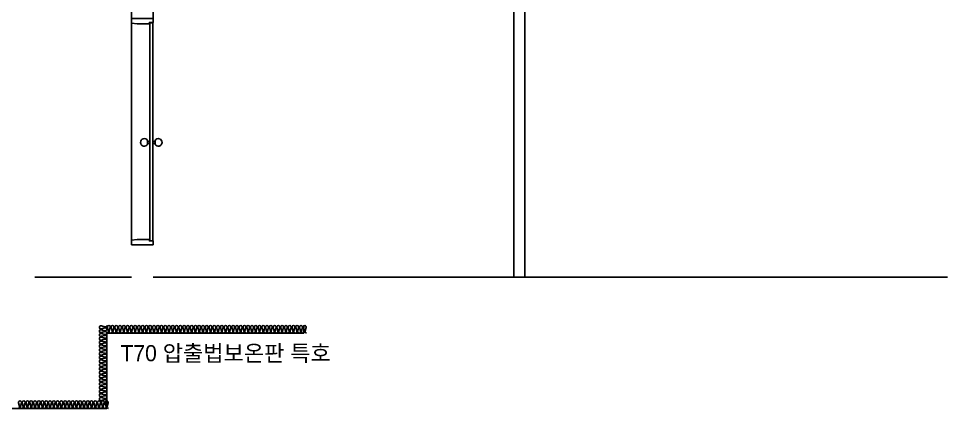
# Model space of a CAD drawing. Header units: millimetres. Extents: x -37526 to 92296, y -340 to 26760.
# Drawn here: x 46150 to 54776, y 1840 to 5460 of the extents above; entities that cross this region are included whole.
import ezdxf

# ---------------------------------------------------------------- set-up
doc = ezdxf.new("R2010")
doc.units = ezdxf.units.MM
doc.header["$LTSCALE"] = 60
for name, color, linetype in [('A-DOOR', 4, 'Continuous'), ('A-ELE-8', 8, 'Continuous'), ('A-FIN', 6, 'Continuous'), ('A-WALL-D', 7, 'Continuous'), ('A-WID', 4, 'Continuous'), ('INSUL', 8, 'Continuous')]:
    doc.layers.add(name, color=color, linetype=linetype)
doc.layers.add('NOPLOT-단열', color=21, linetype='Continuous', plot=False)
doc.styles.add('Gtx', font='Dotum.ttf')

msp = doc.modelspace()

# ---------------------------------------------------------------- linework, layer by layer
at = {"layer": 'A-DOOR'}
for p, q in [((50750.1, 10010, 0), (50750.1, 3060)), ((50850.1, 10010, 0), (50850.1, 3060))]:
    msp.add_line(p, q, dxfattribs=at)
at = {"layer": 'A-ELE-8', "ltscale": 20}
msp.add_line((47200, 5418), (47200, 3402), dxfattribs=at)
at = {"layer": 'A-FIN'}
for p, q in [((46300, 3060), (47200, 3060)), ((47400, 3060), (54775.5, 3060))]:
    msp.add_line(p, q, dxfattribs=at)
at = {"layer": 'A-WALL-D'}
for p, q in [((47200, 10760), (47200, 5460)), ((47400, 10760), (47400, 5460)), ((47200, 5460), (47400, 5460))]:
    msp.add_line(p, q, dxfattribs=at)
at = {"layer": 'A-WID'}
for p, q in [((47347.5, 4292), (47347.5, 4328)), ((47347.5, 4320), (47367.5, 4320)), ((47417.5, 4320), (47397.5, 4320)), ((47417.5, 4292), (47417.5, 4328)), ((47347.5, 4300), (47367.5, 4300)), ((47417.5, 4300), (47397.5, 4300))]:
    msp.add_line(p, q, dxfattribs=at)
at = {"layer": 'A-WID', "elevation": 0}
for points in [[(47400, 5460), (47200, 5460), (47200, 5418), (47200, 5418), (47250, 5410), (47265, 5410), (47265, 5410), (47365, 5410), (47365, 5425), (47400, 5425), (47400, 5433), (47400, 5433), (47400, 5460)], [(47397.5, 5422), (47397.5, 3397.5), (47367.5, 3397.5), (47367.5, 5422)], [(47400, 3360), (47200, 3360), (47200, 3402), (47200, 3402), (47250, 3410), (47265, 3410), (47265, 3410), (47365, 3410), (47365, 3395), (47400, 3395), (47400, 3387), (47400, 3387), (47400, 3360)]]:
    msp.add_lwpolyline(points, close=True, dxfattribs=at)
at = {"layer": 'A-WID'}
for centre, start, end in [((47317.5, 4310), 31.00272, 328.99728), ((47447.5, 4310), 211.00272, 148.99728)]:
    msp.add_arc(centre, 35, start, end, dxfattribs=at)
at = {"layer": 'INSUL'}
for p, q in [((48800, 2610), (48800, 2540)), ((48800, 2540), (46970, 2540)), ((46970, 1840), (46970, 2540)), ((39180, 1840), (46970, 1840))]:
    msp.add_line(p, q, dxfattribs=at)
at = {"layer": 'INSUL', "elevation": 0}
for points in [[(46970, 1910, 0.524856), (46951, 1923.1), (46919, 1914.4, -1.449198), (46919, 1940.6), (46951, 1931.9, 0.524856), (46970, 1945, 0.524856), (46951, 1958.1), (46919, 1949.4, -1.449198), (46919, 1975.6), (46951, 1966.9, 0.524856), (46970, 1980, 0.524856), (46951, 1993.1), (46919, 1984.4, -1.449198), (46919, 2010.6), (46951, 2001.9, 0.524856), (46970, 2015, 0.524856), (46951, 2028.1), (46919, 2019.4, -1.449198), (46919, 2045.6), (46951, 2036.9, 0.524856), (46970, 2050, 0.524856), (46951, 2063.1), (46919, 2054.4, -1.449198), (46919, 2080.6), (46951, 2071.9, 0.524856), (46970, 2085, 0.524856), (46951, 2098.1), (46919, 2089.4, -1.449198), (46919, 2115.6), (46951, 2106.9, 0.524856), (46970, 2120, 0.524856), (46951, 2133.1), (46919, 2124.4, -1.449198), (46919, 2150.6), (46951, 2141.9, 0.524856), (46970, 2155, 0.524856), (46951, 2168.1), (46919, 2159.4, -1.449198), (46919, 2185.6), (46951, 2176.9, 0.524856), (46970, 2190, 0.524856), (46951, 2203.1), (46919, 2194.4, -1.449198), (46919, 2220.6), (46951, 2211.9, 0.524856), (46970, 2225, 0.524856), (46951, 2238.1), (46919, 2229.4, -1.449198), (46919, 2255.6), (46951, 2246.9, 0.524856), (46970, 2260, 0.524856), (46951, 2273.1), (46919, 2264.4, -1.449198), (46919, 2290.6), (46951, 2281.9, 0.524856), (46970, 2295, 0.524856), (46951, 2308.1), (46919, 2299.4, -1.449198), (46919, 2325.6), (46951, 2316.9, 0.524856), (46970, 2330, 0.524856), (46951, 2343.1), (46919, 2334.4, -1.449198), (46919, 2360.6), (46951, 2351.9, 0.524856), (46970, 2365, 0.524856), (46951, 2378.1), (46919, 2369.4, -1.449198), (46919, 2395.6), (46951, 2386.9, 0.524856), (46970, 2400, 0.524856), (46951, 2413.1), (46919, 2404.4, -1.449198), (46919, 2430.6), (46951, 2421.9, 0.524856), (46970, 2435, 0.524856), (46951, 2448.1), (46919, 2439.4, -1.449198), (46919, 2465.6), (46951, 2456.9, 0.524856), (46970, 2470, 0.524856), (46951, 2483.1), (46919, 2474.4, -1.449198), (46919, 2500.6), (46951, 2491.9, 0.524856), (46970, 2505, 0.524856), (46951, 2518.1), (46919, 2509.4, -1.449198), (46919, 2535.6), (46951, 2526.9, 0.524856), (46970, 2540, 0.524856), (46951, 2553.1), (46919, 2544.4, -1.449198), (46919, 2570.6), (46951, 2561.9, 0.524856), (46970, 2575, 0.524856), (46951, 2588.1), (46919, 2579.4, -1.449198), (46919, 2605.6), (46951, 2596.9, 0.524856), (46970, 2610)], [(46970, 2540, 0.524856), (46983.1, 2559), (46974.4, 2591, -1.449198), (47000.6, 2591), (46991.9, 2559, 0.524856), (47005, 2540, 0.524856), (47018.1, 2559), (47009.4, 2591, -1.449198), (47035.6, 2591), (47026.9, 2559, 0.524856), (47040, 2540, 0.524856), (47053.1, 2559), (47044.4, 2591, -1.449198), (47070.6, 2591), (47061.9, 2559, 0.524856), (47075, 2540, 0.524856), (47088.1, 2559), (47079.4, 2591, -1.449198), (47105.6, 2591), (47096.9, 2559, 0.524856), (47110, 2540, 0.524856), (47123.1, 2559), (47114.4, 2591, -1.449198), (47140.6, 2591), (47131.9, 2559, 0.524856), (47145, 2540, 0.524856), (47158.1, 2559), (47149.4, 2591, -1.449198), (47175.6, 2591), (47166.9, 2559, 0.524856), (47180, 2540, 0.524856), (47193.1, 2559), (47184.4, 2591, -1.449198), (47210.6, 2591), (47201.9, 2559, 0.524856), (47215, 2540, 0.524856), (47228.1, 2559), (47219.4, 2591, -1.449198), (47245.6, 2591), (47236.9, 2559, 0.524856), (47250, 2540, 0.524856), (47263.1, 2559), (47254.4, 2591, -1.449198), (47280.6, 2591), (47271.9, 2559, 0.524856), (47285, 2540, 0.524856), (47298.1, 2559), (47289.4, 2591, -1.449198), (47315.6, 2591), (47306.9, 2559, 0.524856), (47320, 2540, 0.524856), (47333.1, 2559), (47324.4, 2591, -1.449198), (47350.6, 2591), (47341.9, 2559, 0.524856), (47355, 2540, 0.524856), (47368.1, 2559), (47359.4, 2591, -1.449198), (47385.6, 2591), (47376.9, 2559, 0.524856), (47390, 2540, 0.524856), (47403.1, 2559), (47394.4, 2591, -1.449198), (47420.6, 2591), (47411.9, 2559, 0.524856), (47425, 2540, 0.524856), (47438.1, 2559), (47429.4, 2591, -1.449198), (47455.6, 2591), (47446.9, 2559, 0.524856), (47460, 2540, 0.524856), (47473.1, 2559), (47464.4, 2591, -1.449198), (47490.6, 2591), (47481.9, 2559, 0.524856), (47495, 2540, 0.524856), (47508.1, 2559), (47499.4, 2591, -1.449198), (47525.6, 2591), (47516.9, 2559, 0.524856), (47530, 2540, 0.524856), (47543.1, 2559), (47534.4, 2591, -1.449198), (47560.6, 2591), (47551.9, 2559, 0.524856), (47565, 2540, 0.524856), (47578.1, 2559), (47569.4, 2591, -1.449198), (47595.6, 2591), (47586.9, 2559, 0.524856), (47600, 2540, 0.524856), (47613.1, 2559), (47604.4, 2591, -1.449198), (47630.6, 2591), (47621.9, 2559, 0.524856), (47635, 2540, 0.524856), (47648.1, 2559), (47639.4, 2591, -1.449198), (47665.6, 2591), (47656.9, 2559, 0.524856), (47670, 2540, 0.524856), (47683.1, 2559), (47674.4, 2591, -1.449198), (47700.6, 2591), (47691.9, 2559, 0.524856), (47705, 2540, 0.524856), (47718.1, 2559), (47709.4, 2591, -1.449198), (47735.6, 2591), (47726.9, 2559, 0.524856), (47740, 2540, 0.524856), (47753.1, 2559), (47744.4, 2591, -1.449198), (47770.6, 2591), (47761.9, 2559, 0.524856), (47775, 2540, 0.524856), (47788.1, 2559), (47779.4, 2591, -1.449198), (47805.6, 2591), (47796.9, 2559, 0.524856), (47810, 2540, 0.524856), (47823.1, 2559), (47814.4, 2591, -1.449198), (47840.6, 2591), (47831.9, 2559, 0.524856), (47845, 2540, 0.524856), (47858.1, 2559), (47849.4, 2591, -1.449198), (47875.6, 2591), (47866.9, 2559, 0.524856), (47880, 2540, 0.524856), (47893.1, 2559), (47884.4, 2591, -1.449198), (47910.6, 2591), (47901.9, 2559, 0.524856), (47915, 2540, 0.524856), (47928.1, 2559), (47919.4, 2591, -1.449198), (47945.6, 2591), (47936.9, 2559, 0.524856), (47950, 2540, 0.524856), (47963.1, 2559), (47954.4, 2591, -1.449198), (47980.6, 2591), (47971.9, 2559, 0.524856), (47985, 2540, 0.524856), (47998.1, 2559), (47989.4, 2591, -1.449198), (48015.6, 2591), (48006.9, 2559, 0.524856), (48020, 2540, 0.524856), (48033.1, 2559), (48024.4, 2591, -1.449198), (48050.6, 2591), (48041.9, 2559, 0.524856), (48055, 2540, 0.524856), (48068.1, 2559), (48059.4, 2591, -1.449198), (48085.6, 2591), (48076.9, 2559, 0.524856), (48090, 2540, 0.524856), (48103.1, 2559), (48094.4, 2591, -1.449198), (48120.6, 2591), (48111.9, 2559, 0.524856), (48125, 2540, 0.524856), (48138.1, 2559), (48129.4, 2591, -1.449198), (48155.6, 2591), (48146.9, 2559, 0.524856), (48160, 2540, 0.524856), (48173.1, 2559), (48164.4, 2591, -1.449198), (48190.6, 2591), (48181.9, 2559, 0.524856), (48195, 2540, 0.524856), (48208.1, 2559), (48199.4, 2591, -1.449198), (48225.6, 2591), (48216.9, 2559, 0.524856), (48230, 2540, 0.524856), (48243.1, 2559), (48234.4, 2591, -1.449198), (48260.6, 2591), (48251.9, 2559, 0.524856), (48265, 2540, 0.524856), (48278.1, 2559), (48269.4, 2591, -1.449198), (48295.6, 2591), (48286.9, 2559, 0.524856), (48300, 2540, 0.524856), (48313.1, 2559), (48304.4, 2591, -1.449198), (48330.6, 2591), (48321.9, 2559, 0.524856), (48335, 2540, 0.524856), (48348.1, 2559), (48339.4, 2591, -1.449198), (48365.6, 2591), (48356.9, 2559, 0.524856), (48370, 2540, 0.524856), (48383.1, 2559), (48374.4, 2591, -1.449198), (48400.6, 2591), (48391.9, 2559, 0.524856), (48405, 2540, 0.524856), (48418.1, 2559), (48409.4, 2591, -1.449198), (48435.6, 2591), (48426.9, 2559, 0.524856), (48440, 2540, 0.524856), (48453.1, 2559), (48444.4, 2591, -1.449198), (48470.6, 2591), (48461.9, 2559, 0.524856), (48475, 2540, 0.524856), (48488.1, 2559), (48479.4, 2591, -1.449198), (48505.6, 2591), (48496.9, 2559, 0.524856), (48510, 2540, 0.524856), (48523.1, 2559), (48514.4, 2591, -1.449198), (48540.6, 2591), (48531.9, 2559, 0.524856), (48545, 2540, 0.524856), (48558.1, 2559), (48549.4, 2591, -1.449198), (48575.6, 2591), (48566.9, 2559, 0.524856), (48580, 2540, 0.524856), (48593.1, 2559), (48584.4, 2591, -1.449198), (48610.6, 2591), (48601.9, 2559, 0.524856), (48615, 2540, 0.524856), (48628.1, 2559), (48619.4, 2591, -1.449198), (48645.6, 2591), (48636.9, 2559, 0.524856), (48650, 2540, 0.524856), (48663.1, 2559), (48654.4, 2591, -1.449198), (48680.6, 2591), (48671.9, 2559, 0.524856), (48685, 2540, 0.524856), (48698.1, 2559), (48689.4, 2591, -1.449198), (48715.6, 2591), (48706.9, 2559, 0.524856), (48720, 2540, 0.524856), (48733.1, 2559), (48724.4, 2591, -1.449198), (48750.6, 2591), (48741.9, 2559, 0.524856), (48755, 2540, 0.524856), (48768.1, 2559), (48759.4, 2591, -1.449198), (48785.6, 2591), (48776.9, 2559, 0.524856), (48790, 2540, 0.524856), (48803.1, 2559), (48794.4, 2591, -1.449198), (48820.6, 2591), (48811.9, 2559, 0.524856), (48825, 2540)], [(46145, 1840, 0.524856), (46158.1, 1859), (46149.4, 1891, -1.449198), (46175.6, 1891), (46166.9, 1859, 0.524856), (46180, 1840, 0.524856), (46193.1, 1859), (46184.4, 1891, -1.449198), (46210.6, 1891), (46201.9, 1859, 0.524856), (46215, 1840, 0.524856), (46228.1, 1859), (46219.4, 1891, -1.449198), (46245.6, 1891), (46236.9, 1859, 0.524856), (46250, 1840, 0.524856), (46263.1, 1859), (46254.4, 1891, -1.449198), (46280.6, 1891), (46271.9, 1859, 0.524856), (46285, 1840, 0.524856), (46298.1, 1859), (46289.4, 1891, -1.449198), (46315.6, 1891), (46306.9, 1859, 0.524856), (46320, 1840, 0.524856), (46333.1, 1859), (46324.4, 1891, -1.449198), (46350.6, 1891), (46341.9, 1859, 0.524856), (46355, 1840, 0.524856), (46368.1, 1859), (46359.4, 1891, -1.449198), (46385.6, 1891), (46376.9, 1859, 0.524856), (46390, 1840, 0.524856), (46403.1, 1859), (46394.4, 1891, -1.449198), (46420.6, 1891), (46411.9, 1859, 0.524856), (46425, 1840, 0.524856), (46438.1, 1859), (46429.4, 1891, -1.449198), (46455.6, 1891), (46446.9, 1859, 0.524856), (46460, 1840, 0.524856), (46473.1, 1859), (46464.4, 1891, -1.449198), (46490.6, 1891), (46481.9, 1859, 0.524856), (46495, 1840, 0.524856), (46508.1, 1859), (46499.4, 1891, -1.449198), (46525.6, 1891), (46516.9, 1859, 0.524856), (46530, 1840, 0.524856), (46543.1, 1859), (46534.4, 1891, -1.449198), (46560.6, 1891), (46551.9, 1859, 0.524856), (46565, 1840, 0.524856), (46578.1, 1859), (46569.4, 1891, -1.449198), (46595.6, 1891), (46586.9, 1859, 0.524856), (46600, 1840, 0.524856), (46613.1, 1859), (46604.4, 1891, -1.449198), (46630.6, 1891), (46621.9, 1859, 0.524856), (46635, 1840, 0.524856), (46648.1, 1859), (46639.4, 1891, -1.449198), (46665.6, 1891), (46656.9, 1859, 0.524856), (46670, 1840, 0.524856), (46683.1, 1859), (46674.4, 1891, -1.449198), (46700.6, 1891), (46691.9, 1859, 0.524856), (46705, 1840, 0.524856), (46718.1, 1859), (46709.4, 1891, -1.449198), (46735.6, 1891), (46726.9, 1859, 0.524856), (46740, 1840, 0.524856), (46753.1, 1859), (46744.4, 1891, -1.449198), (46770.6, 1891), (46761.9, 1859, 0.524856), (46775, 1840, 0.524856), (46788.1, 1859), (46779.4, 1891, -1.449198), (46805.6, 1891), (46796.9, 1859, 0.524856), (46810, 1840, 0.524856), (46823.1, 1859), (46814.4, 1891, -1.449198), (46840.6, 1891), (46831.9, 1859, 0.524856), (46845, 1840, 0.524856), (46858.1, 1859), (46849.4, 1891, -1.449198), (46875.6, 1891), (46866.9, 1859, 0.524856), (46880, 1840, 0.524856), (46893.1, 1859), (46884.4, 1891, -1.449198), (46910.6, 1891), (46901.9, 1859, 0.524856), (46915, 1840, 0.524856), (46928.1, 1859), (46919.4, 1891, -1.449198), (46945.6, 1891), (46936.9, 1859, 0.524856), (46950, 1840, 0.524856), (46963.1, 1859), (46954.4, 1891, -1.449198), (46980.6, 1891), (46971.9, 1859, 0.524856), (46985, 1840)]]:
    msp.add_lwpolyline(points, format="xyb", dxfattribs=at)

# ---------------------------------------------------------------- texts
at = {"layer": 'NOPLOT-단열', "style": 'Gtx'}
msp.add_text('T70 압출법보온판 특호', height=150, dxfattribs=at).set_placement((47095.8, 2278.1))

doc.saveas('drawing.dxf')
